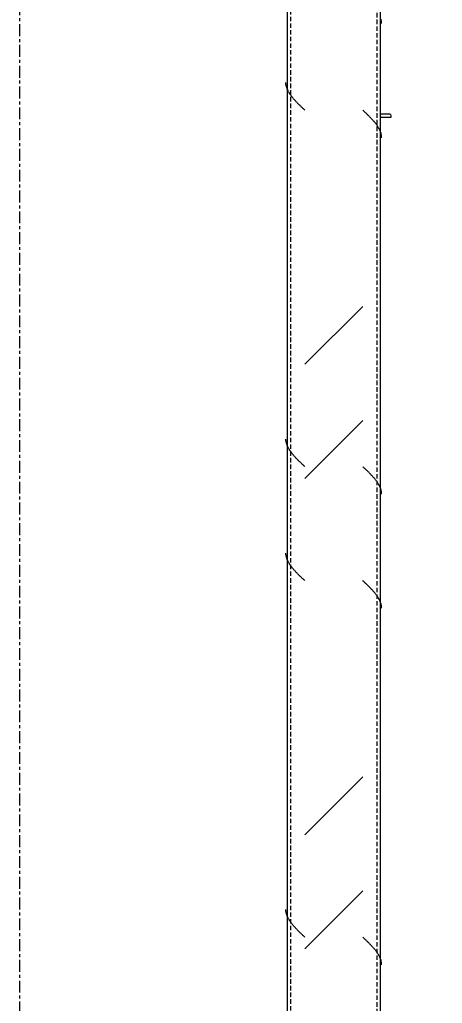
# Model space of a CAD drawing. Header units: centimetres. Extents: x -6111 to 13767, y -285 to 1600.
# Drawn here: x 84.1 to 129.2, y 146.8 to 251.9 of the extents above; entities that cross this region are included whole.
import ezdxf

# ---------------------------------------------------------------- set-up
doc = ezdxf.new("R2010")
doc.units = ezdxf.units.CM
doc.linetypes.add('Grid Line', pattern=[2.2225, 1.27, -0.3175, 0.3175, -0.3175])
doc.linetypes.add('Hidden', pattern=[0.714375, 0.47625, -0.238125])
for name, color, linetype, lineweight in [('A-ANNO-DIMS', 7, 'Continuous', 9), ('A-ANNO-DIMS-100', 7, 'Continuous', 9), ('S-BEAM', 7, 'Continuous', 9), ('S-COLS', 7, 'Continuous', 9), ('S-GRID', 7, 'Continuous', 9)]:
    doc.layers.add(name, color=color, linetype=linetype, lineweight=lineweight)
doc.styles.add('Century Gothic_1', font='GOTHIC.TTF', dxfattribs={"height": 15})
doc.dimstyles.new('FCA_N_Cotas_E100', dxfattribs={"dimscale": 30.48, "dimtxt": 15.662524, "dimasz": 0.492126, "dimexe": 0.656168, "dimexo": 0.656168, "dimgap": 0.032808, "dimtad": 1, "dimlfac": 0.01, "dimrnd": 0.01, "dimzin": 0, "dimdsep": 46, "dimtxsty": 'Century Gothic_1', "dimblk1": 'OBLIQUE', "dimblk2": 'OBLIQUE', "dimsah": 1, "dimcen": 0.09, "dimdle": 0.656168, "dimadec": 3, "dimazin": 2, "dimtfac": 1, "dimtdec": 4, "dimtix": 1, "dimtmove": 0, "dimatfit": 3, "dimfxl": 1, "dimtvp": 1, "dimtolj": 1, "dimtzin": 0, "dimarcsym": 2})

# ---------------------------------------------------------------- blocks, each defined once
blk = doc.blocks.new('FP_40-Elevación Eje 2')
at = {"layer": 'S-COLS'}
blk.add_line((-2182.82, 46.02), (-2182.82, 515.53), dxfattribs=at)
at = {"layer": 'S-COLS', "color": 9, "true_color": 0xc0c0c0}
for p, q in [((-2182.77, 251.92), (-2182.78, 251.97)), ((-2182.76, 251.87), (-2182.77, 251.92)), ((-2182.75, 251.83), (-2182.76, 251.87)), ((-2182.74, 251.78), (-2182.75, 251.83)), ((-2182.73, 251.73), (-2182.74, 251.78)), ((-2182.72, 251.69), (-2182.73, 251.73)), ((-2182.72, 251.64), (-2182.72, 251.69)), ((-2182.71, 251.59), (-2182.72, 251.64)), ((-2182.71, 251.55), (-2182.71, 251.59)), ((-2182.71, 251.5), (-2182.71, 251.55)), ((-2184.68, 242.21), (-2184.73, 242.25)), ((-2184.63, 242.16), (-2184.68, 242.21)), ((-2184.58, 242.11), (-2184.63, 242.16)), ((-2184.53, 242.07), (-2184.58, 242.11)), ((-2184.48, 242.02), (-2184.53, 242.07)), ((-2184.43, 241.97), (-2184.48, 242.02)), ((-2184.38, 241.93), (-2184.43, 241.97)), ((-2184.33, 241.88), (-2184.38, 241.93)), ((-2184.29, 241.83), (-2184.33, 241.88)), ((-2184.24, 241.79), (-2184.29, 241.83)), ((-2184.19, 241.74), (-2184.24, 241.79)), ((-2184.14, 241.69), (-2184.19, 241.74)), ((-2184.09, 241.65), (-2184.14, 241.69)), ((-2184.05, 241.6), (-2184.09, 241.65)), ((-2184, 241.55), (-2184.05, 241.6)), ((-2183.96, 241.51), (-2184, 241.55)), ((-2183.91, 241.46), (-2183.96, 241.51)), ((-2183.86, 241.41), (-2183.91, 241.46)), ((-2183.82, 241.37), (-2183.86, 241.41)), ((-2183.78, 241.32), (-2183.82, 241.37)), ((-2183.73, 241.27), (-2183.78, 241.32)), ((-2183.69, 241.23), (-2183.73, 241.27)), ((-2183.65, 241.18), (-2183.69, 241.23)), ((-2183.61, 241.13), (-2183.65, 241.18)), ((-2183.57, 241.09), (-2183.61, 241.13)), ((-2183.52, 241.04), (-2183.57, 241.09)), ((-2183.49, 240.99), (-2183.52, 241.04)), ((-2183.45, 240.95), (-2183.49, 240.99)), ((-2183.41, 240.9), (-2183.45, 240.95)), ((-2183.37, 240.85), (-2183.41, 240.9)), ((-2183.34, 240.81), (-2183.37, 240.85)), ((-2183.3, 240.76), (-2183.34, 240.81)), ((-2183.26, 240.71), (-2183.3, 240.76)), ((-2183.23, 240.67), (-2183.26, 240.71)), ((-2183.2, 240.62), (-2183.23, 240.67)), ((-2183.17, 240.57), (-2183.2, 240.62)), ((-2183.14, 240.52), (-2183.17, 240.57)), ((-2183.11, 240.48), (-2183.14, 240.52)), ((-2183.08, 240.43), (-2183.11, 240.48)), ((-2183.05, 240.38), (-2183.08, 240.43)), ((-2183.02, 240.34), (-2183.05, 240.38)), ((-2183, 240.29), (-2183.02, 240.34)), ((-2182.97, 240.24), (-2183, 240.29)), ((-2182.95, 240.2), (-2182.97, 240.24)), ((-2182.92, 240.15), (-2182.95, 240.2)), ((-2182.9, 240.1), (-2182.92, 240.15)), ((-2182.88, 240.06), (-2182.9, 240.1)), ((-2182.86, 240.01), (-2182.88, 240.06)), ((-2182.84, 239.96), (-2182.86, 240.01)), ((-2182.83, 239.92), (-2182.84, 239.96)), ((-2182.81, 239.87), (-2182.83, 239.92)), ((-2182.79, 239.82), (-2182.81, 239.87)), ((-2182.78, 239.78), (-2182.79, 239.82)), ((-2182.77, 239.73), (-2182.78, 239.78)), ((-2182.76, 239.68), (-2182.77, 239.73)), ((-2182.75, 239.64), (-2182.76, 239.68)), ((-2182.74, 239.59), (-2182.75, 239.64)), ((-2182.73, 239.54), (-2182.74, 239.59)), ((-2182.72, 239.5), (-2182.73, 239.54)), ((-2182.72, 239.45), (-2182.72, 239.5)), ((-2182.71, 239.4), (-2182.72, 239.45)), ((-2182.71, 239.36), (-2182.71, 239.4)), ((-2182.71, 239.31), (-2182.71, 239.36)), ((-2184.68, 204.11), (-2184.73, 204.15)), ((-2184.63, 204.06), (-2184.68, 204.11)), ((-2184.58, 204.01), (-2184.63, 204.06)), ((-2184.53, 203.97), (-2184.58, 204.01)), ((-2184.48, 203.92), (-2184.53, 203.97)), ((-2184.43, 203.87), (-2184.48, 203.92)), ((-2184.38, 203.83), (-2184.43, 203.87)), ((-2184.33, 203.78), (-2184.38, 203.83)), ((-2184.29, 203.73), (-2184.33, 203.78)), ((-2184.24, 203.69), (-2184.29, 203.73)), ((-2184.19, 203.64), (-2184.24, 203.69)), ((-2184.14, 203.59), (-2184.19, 203.64)), ((-2184.09, 203.55), (-2184.14, 203.59)), ((-2184.05, 203.5), (-2184.09, 203.55)), ((-2184, 203.45), (-2184.05, 203.5)), ((-2183.96, 203.41), (-2184, 203.45)), ((-2183.91, 203.36), (-2183.96, 203.41)), ((-2183.86, 203.31), (-2183.91, 203.36)), ((-2183.82, 203.27), (-2183.86, 203.31)), ((-2183.78, 203.22), (-2183.82, 203.27)), ((-2183.73, 203.17), (-2183.78, 203.22)), ((-2183.69, 203.13), (-2183.73, 203.17)), ((-2183.65, 203.08), (-2183.69, 203.13)), ((-2183.61, 203.03), (-2183.65, 203.08)), ((-2183.57, 202.99), (-2183.61, 203.03)), ((-2183.52, 202.94), (-2183.57, 202.99)), ((-2183.49, 202.89), (-2183.52, 202.94)), ((-2183.45, 202.85), (-2183.49, 202.89)), ((-2183.41, 202.8), (-2183.45, 202.85)), ((-2183.37, 202.75), (-2183.41, 202.8)), ((-2183.34, 202.71), (-2183.37, 202.75)), ((-2183.3, 202.66), (-2183.34, 202.71)), ((-2183.26, 202.61), (-2183.3, 202.66)), ((-2183.23, 202.57), (-2183.26, 202.61)), ((-2183.2, 202.52), (-2183.23, 202.57)), ((-2183.17, 202.47), (-2183.2, 202.52)), ((-2183.14, 202.42), (-2183.17, 202.47)), ((-2183.11, 202.38), (-2183.14, 202.42)), ((-2183.08, 202.33), (-2183.11, 202.38)), ((-2183.05, 202.28), (-2183.08, 202.33)), ((-2183.02, 202.24), (-2183.05, 202.28)), ((-2183, 202.19), (-2183.02, 202.24)), ((-2182.97, 202.14), (-2183, 202.19)), ((-2182.95, 202.1), (-2182.97, 202.14)), ((-2182.92, 202.05), (-2182.95, 202.1)), ((-2182.9, 202), (-2182.92, 202.05)), ((-2182.88, 201.96), (-2182.9, 202)), ((-2182.86, 201.91), (-2182.88, 201.96)), ((-2182.84, 201.86), (-2182.86, 201.91)), ((-2182.83, 201.82), (-2182.84, 201.86)), ((-2182.81, 201.77), (-2182.83, 201.82)), ((-2182.79, 201.72), (-2182.81, 201.77)), ((-2182.78, 201.68), (-2182.79, 201.72)), ((-2182.77, 201.63), (-2182.78, 201.68)), ((-2182.76, 201.58), (-2182.77, 201.63)), ((-2182.75, 201.54), (-2182.76, 201.58)), ((-2182.74, 201.49), (-2182.75, 201.54)), ((-2182.73, 201.44), (-2182.74, 201.49)), ((-2182.72, 201.4), (-2182.73, 201.44)), ((-2182.72, 201.35), (-2182.72, 201.4)), ((-2182.71, 201.3), (-2182.72, 201.35)), ((-2182.71, 201.26), (-2182.71, 201.3)), ((-2182.71, 201.21), (-2182.71, 201.26)), ((-2184.68, 191.92), (-2184.73, 191.97)), ((-2184.63, 191.87), (-2184.68, 191.92)), ((-2184.58, 191.83), (-2184.63, 191.87)), ((-2184.53, 191.78), (-2184.58, 191.83)), ((-2184.48, 191.73), (-2184.53, 191.78)), ((-2184.43, 191.68), (-2184.48, 191.73)), ((-2184.38, 191.64), (-2184.43, 191.68)), ((-2184.33, 191.59), (-2184.38, 191.64)), ((-2184.29, 191.54), (-2184.33, 191.59)), ((-2184.24, 191.5), (-2184.29, 191.54)), ((-2184.19, 191.45), (-2184.24, 191.5)), ((-2184.14, 191.4), (-2184.19, 191.45)), ((-2184.09, 191.36), (-2184.14, 191.4)), ((-2184.05, 191.31), (-2184.09, 191.36)), ((-2184, 191.26), (-2184.05, 191.31)), ((-2183.96, 191.22), (-2184, 191.26)), ((-2183.91, 191.17), (-2183.96, 191.22)), ((-2183.86, 191.12), (-2183.91, 191.17)), ((-2183.82, 191.08), (-2183.86, 191.12)), ((-2183.78, 191.03), (-2183.82, 191.08)), ((-2183.73, 190.98), (-2183.78, 191.03)), ((-2183.69, 190.94), (-2183.73, 190.98)), ((-2183.65, 190.89), (-2183.69, 190.94)), ((-2183.61, 190.84), (-2183.65, 190.89)), ((-2183.57, 190.8), (-2183.61, 190.84)), ((-2183.52, 190.75), (-2183.57, 190.8)), ((-2183.49, 190.7), (-2183.52, 190.75)), ((-2183.45, 190.66), (-2183.49, 190.7)), ((-2183.41, 190.61), (-2183.45, 190.66)), ((-2183.37, 190.56), (-2183.41, 190.61)), ((-2183.34, 190.52), (-2183.37, 190.56)), ((-2183.3, 190.47), (-2183.34, 190.52)), ((-2183.26, 190.42), (-2183.3, 190.47)), ((-2183.23, 190.38), (-2183.26, 190.42)), ((-2183.2, 190.33), (-2183.23, 190.38)), ((-2183.17, 190.28), (-2183.2, 190.33)), ((-2183.14, 190.24), (-2183.17, 190.28)), ((-2183.11, 190.19), (-2183.14, 190.24)), ((-2183.08, 190.14), (-2183.11, 190.19)), ((-2183.05, 190.1), (-2183.08, 190.14)), ((-2183.02, 190.05), (-2183.05, 190.1)), ((-2183, 190), (-2183.02, 190.05)), ((-2182.97, 189.95), (-2183, 190)), ((-2182.95, 189.91), (-2182.97, 189.95)), ((-2182.92, 189.86), (-2182.95, 189.91)), ((-2182.9, 189.81), (-2182.92, 189.86)), ((-2182.88, 189.77), (-2182.9, 189.81)), ((-2182.86, 189.72), (-2182.88, 189.77)), ((-2182.84, 189.67), (-2182.86, 189.72)), ((-2182.83, 189.63), (-2182.84, 189.67)), ((-2182.81, 189.58), (-2182.83, 189.63)), ((-2182.79, 189.53), (-2182.81, 189.58)), ((-2182.78, 189.49), (-2182.79, 189.53)), ((-2182.77, 189.44), (-2182.78, 189.49)), ((-2182.76, 189.39), (-2182.77, 189.44)), ((-2182.75, 189.35), (-2182.76, 189.39)), ((-2182.74, 189.3), (-2182.75, 189.35)), ((-2182.73, 189.25), (-2182.74, 189.3)), ((-2182.72, 189.21), (-2182.73, 189.25)), ((-2182.72, 189.16), (-2182.72, 189.21)), ((-2182.71, 189.11), (-2182.72, 189.16)), ((-2182.71, 189.07), (-2182.71, 189.11)), ((-2182.71, 189.02), (-2182.71, 189.07)), ((-2184.68, 153.82), (-2184.73, 153.87)), ((-2184.63, 153.77), (-2184.68, 153.82)), ((-2184.58, 153.73), (-2184.63, 153.77)), ((-2184.53, 153.68), (-2184.58, 153.73)), ((-2184.48, 153.63), (-2184.53, 153.68)), ((-2184.43, 153.58), (-2184.48, 153.63)), ((-2184.38, 153.54), (-2184.43, 153.58)), ((-2184.33, 153.49), (-2184.38, 153.54)), ((-2184.29, 153.44), (-2184.33, 153.49)), ((-2184.24, 153.4), (-2184.29, 153.44)), ((-2184.19, 153.35), (-2184.24, 153.4)), ((-2184.14, 153.3), (-2184.19, 153.35)), ((-2184.09, 153.26), (-2184.14, 153.3)), ((-2184.05, 153.21), (-2184.09, 153.26)), ((-2184, 153.16), (-2184.05, 153.21)), ((-2183.96, 153.12), (-2184, 153.16)), ((-2183.91, 153.07), (-2183.96, 153.12)), ((-2183.86, 153.02), (-2183.91, 153.07)), ((-2183.82, 152.98), (-2183.86, 153.02)), ((-2183.78, 152.93), (-2183.82, 152.98)), ((-2183.73, 152.88), (-2183.78, 152.93)), ((-2183.69, 152.84), (-2183.73, 152.88)), ((-2183.65, 152.79), (-2183.69, 152.84)), ((-2183.61, 152.74), (-2183.65, 152.79)), ((-2183.57, 152.7), (-2183.61, 152.74)), ((-2183.52, 152.65), (-2183.57, 152.7)), ((-2183.49, 152.6), (-2183.52, 152.65)), ((-2183.45, 152.56), (-2183.49, 152.6)), ((-2183.41, 152.51), (-2183.45, 152.56)), ((-2183.37, 152.46), (-2183.41, 152.51)), ((-2183.34, 152.42), (-2183.37, 152.46)), ((-2183.3, 152.37), (-2183.34, 152.42)), ((-2183.26, 152.32), (-2183.3, 152.37)), ((-2183.23, 152.28), (-2183.26, 152.32)), ((-2183.2, 152.23), (-2183.23, 152.28)), ((-2183.17, 152.18), (-2183.2, 152.23)), ((-2183.14, 152.14), (-2183.17, 152.18)), ((-2183.11, 152.09), (-2183.14, 152.14)), ((-2183.08, 152.04), (-2183.11, 152.09)), ((-2183.05, 152), (-2183.08, 152.04)), ((-2183.02, 151.95), (-2183.05, 152)), ((-2183, 151.9), (-2183.02, 151.95)), ((-2182.97, 151.85), (-2183, 151.9)), ((-2182.95, 151.81), (-2182.97, 151.85)), ((-2182.92, 151.76), (-2182.95, 151.81)), ((-2182.9, 151.71), (-2182.92, 151.76)), ((-2182.88, 151.67), (-2182.9, 151.71)), ((-2182.86, 151.62), (-2182.88, 151.67)), ((-2182.84, 151.57), (-2182.86, 151.62)), ((-2182.83, 151.53), (-2182.84, 151.57)), ((-2182.81, 151.48), (-2182.83, 151.53)), ((-2182.79, 151.43), (-2182.81, 151.48)), ((-2182.78, 151.39), (-2182.79, 151.43)), ((-2182.77, 151.34), (-2182.78, 151.39)), ((-2182.76, 151.29), (-2182.77, 151.34)), ((-2182.75, 151.25), (-2182.76, 151.29)), ((-2182.74, 151.2), (-2182.75, 151.25)), ((-2182.73, 151.15), (-2182.74, 151.2)), ((-2182.72, 151.11), (-2182.73, 151.15)), ((-2182.72, 151.06), (-2182.72, 151.11)), ((-2182.71, 151.01), (-2182.72, 151.06)), ((-2182.71, 150.97), (-2182.71, 151.01)), ((-2182.71, 150.92), (-2182.71, 150.97))]:
    blk.add_line(p, q, dxfattribs=at)
blk = doc.blocks.new('FP_41-Elevación Eje 2')
at = {"layer": 'S-COLS'}
blk.add_line((-2192.82, 515.53), (-2192.82, 46.02), dxfattribs=at)
at = {"layer": 'S-COLS', "color": 9, "true_color": 0xc0c0c0}
for p, q in [((-2192.94, 245.15), (-2192.94, 245.2)), ((-2192.93, 245.11), (-2192.94, 245.15)), ((-2192.93, 245.06), (-2192.93, 245.11)), ((-2192.93, 245.01), (-2192.93, 245.06)), ((-2192.92, 244.97), (-2192.93, 245.01)), ((-2192.91, 244.92), (-2192.92, 244.97)), ((-2192.9, 244.87), (-2192.91, 244.92)), ((-2192.89, 244.83), (-2192.9, 244.87)), ((-2192.88, 244.78), (-2192.89, 244.83)), ((-2192.87, 244.73), (-2192.88, 244.78)), ((-2192.85, 244.69), (-2192.87, 244.73)), ((-2192.84, 244.64), (-2192.85, 244.69)), ((-2192.82, 244.59), (-2192.84, 244.64)), ((-2192.8, 244.55), (-2192.82, 244.59)), ((-2192.79, 244.5), (-2192.8, 244.55)), ((-2192.77, 244.45), (-2192.79, 244.5)), ((-2192.75, 244.41), (-2192.77, 244.45)), ((-2192.72, 244.36), (-2192.75, 244.41)), ((-2192.7, 244.31), (-2192.72, 244.36)), ((-2192.68, 244.27), (-2192.7, 244.31)), ((-2192.65, 244.22), (-2192.68, 244.27)), ((-2192.63, 244.17), (-2192.65, 244.22)), ((-2192.6, 244.13), (-2192.63, 244.17)), ((-2192.57, 244.08), (-2192.6, 244.13)), ((-2192.54, 244.03), (-2192.57, 244.08)), ((-2192.51, 243.98), (-2192.54, 244.03)), ((-2192.48, 243.94), (-2192.51, 243.98)), ((-2192.45, 243.89), (-2192.48, 243.94)), ((-2192.42, 243.84), (-2192.45, 243.89)), ((-2192.38, 243.8), (-2192.42, 243.84)), ((-2192.35, 243.75), (-2192.38, 243.8)), ((-2192.31, 243.7), (-2192.35, 243.75)), ((-2192.28, 243.66), (-2192.31, 243.7)), ((-2192.24, 243.61), (-2192.28, 243.66)), ((-2192.2, 243.56), (-2192.24, 243.61)), ((-2192.16, 243.52), (-2192.2, 243.56)), ((-2192.12, 243.47), (-2192.16, 243.52)), ((-2192.08, 243.42), (-2192.12, 243.47)), ((-2192.04, 243.38), (-2192.08, 243.42)), ((-2192, 243.33), (-2192.04, 243.38)), ((-2191.96, 243.28), (-2192, 243.33)), ((-2191.92, 243.24), (-2191.96, 243.28)), ((-2191.87, 243.19), (-2191.92, 243.24)), ((-2191.83, 243.14), (-2191.87, 243.19)), ((-2191.78, 243.1), (-2191.83, 243.14)), ((-2191.74, 243.05), (-2191.78, 243.1)), ((-2191.69, 243), (-2191.74, 243.05)), ((-2191.65, 242.96), (-2191.69, 243)), ((-2191.6, 242.91), (-2191.65, 242.96)), ((-2191.55, 242.86), (-2191.6, 242.91)), ((-2191.51, 242.82), (-2191.55, 242.86)), ((-2191.46, 242.77), (-2191.51, 242.82)), ((-2191.41, 242.72), (-2191.46, 242.77)), ((-2191.36, 242.68), (-2191.41, 242.72)), ((-2191.31, 242.63), (-2191.36, 242.68)), ((-2191.26, 242.58), (-2191.31, 242.63)), ((-2191.22, 242.54), (-2191.26, 242.58)), ((-2191.17, 242.49), (-2191.22, 242.54)), ((-2191.12, 242.44), (-2191.17, 242.49)), ((-2191.07, 242.4), (-2191.12, 242.44)), ((-2191.02, 242.35), (-2191.07, 242.4)), ((-2190.97, 242.3), (-2191.02, 242.35)), ((-2190.92, 242.25), (-2190.97, 242.3)), ((-2192.94, 207.05), (-2192.94, 207.1)), ((-2192.93, 207.01), (-2192.94, 207.05)), ((-2192.93, 206.96), (-2192.93, 207.01)), ((-2192.93, 206.91), (-2192.93, 206.96)), ((-2192.92, 206.87), (-2192.93, 206.91)), ((-2192.91, 206.82), (-2192.92, 206.87)), ((-2192.9, 206.77), (-2192.91, 206.82)), ((-2192.89, 206.73), (-2192.9, 206.77)), ((-2192.88, 206.68), (-2192.89, 206.73)), ((-2192.87, 206.63), (-2192.88, 206.68)), ((-2192.85, 206.59), (-2192.87, 206.63)), ((-2192.84, 206.54), (-2192.85, 206.59)), ((-2192.82, 206.49), (-2192.84, 206.54)), ((-2192.8, 206.45), (-2192.82, 206.49)), ((-2192.79, 206.4), (-2192.8, 206.45)), ((-2192.77, 206.35), (-2192.79, 206.4)), ((-2192.75, 206.31), (-2192.77, 206.35)), ((-2192.72, 206.26), (-2192.75, 206.31)), ((-2192.7, 206.21), (-2192.72, 206.26)), ((-2192.68, 206.17), (-2192.7, 206.21)), ((-2192.65, 206.12), (-2192.68, 206.17)), ((-2192.63, 206.07), (-2192.65, 206.12)), ((-2192.6, 206.03), (-2192.63, 206.07)), ((-2192.57, 205.98), (-2192.6, 206.03)), ((-2192.54, 205.93), (-2192.57, 205.98)), ((-2192.51, 205.88), (-2192.54, 205.93)), ((-2192.48, 205.84), (-2192.51, 205.88)), ((-2192.45, 205.79), (-2192.48, 205.84)), ((-2192.42, 205.74), (-2192.45, 205.79)), ((-2192.38, 205.7), (-2192.42, 205.74)), ((-2192.35, 205.65), (-2192.38, 205.7)), ((-2192.31, 205.6), (-2192.35, 205.65)), ((-2192.28, 205.56), (-2192.31, 205.6)), ((-2192.24, 205.51), (-2192.28, 205.56)), ((-2192.2, 205.46), (-2192.24, 205.51)), ((-2192.16, 205.42), (-2192.2, 205.46)), ((-2192.12, 205.37), (-2192.16, 205.42)), ((-2192.08, 205.32), (-2192.12, 205.37)), ((-2192.04, 205.28), (-2192.08, 205.32)), ((-2192, 205.23), (-2192.04, 205.28)), ((-2191.96, 205.18), (-2192, 205.23)), ((-2191.92, 205.14), (-2191.96, 205.18)), ((-2191.87, 205.09), (-2191.92, 205.14)), ((-2191.83, 205.04), (-2191.87, 205.09)), ((-2191.78, 205), (-2191.83, 205.04)), ((-2191.74, 204.95), (-2191.78, 205)), ((-2191.69, 204.9), (-2191.74, 204.95)), ((-2191.65, 204.86), (-2191.69, 204.9)), ((-2191.6, 204.81), (-2191.65, 204.86)), ((-2191.55, 204.76), (-2191.6, 204.81)), ((-2191.51, 204.72), (-2191.55, 204.76)), ((-2191.46, 204.67), (-2191.51, 204.72)), ((-2191.41, 204.62), (-2191.46, 204.67)), ((-2191.36, 204.58), (-2191.41, 204.62)), ((-2191.31, 204.53), (-2191.36, 204.58)), ((-2191.26, 204.48), (-2191.31, 204.53)), ((-2191.22, 204.44), (-2191.26, 204.48)), ((-2191.17, 204.39), (-2191.22, 204.44)), ((-2191.12, 204.34), (-2191.17, 204.39)), ((-2191.07, 204.3), (-2191.12, 204.34)), ((-2191.02, 204.25), (-2191.07, 204.3)), ((-2190.97, 204.2), (-2191.02, 204.25)), ((-2190.92, 204.15), (-2190.97, 204.2)), ((-2192.94, 194.86), (-2192.94, 194.91)), ((-2192.93, 194.82), (-2192.94, 194.86)), ((-2192.93, 194.77), (-2192.93, 194.82)), ((-2192.93, 194.72), (-2192.93, 194.77)), ((-2192.92, 194.68), (-2192.93, 194.72)), ((-2192.91, 194.63), (-2192.92, 194.68)), ((-2192.9, 194.58), (-2192.91, 194.63)), ((-2192.89, 194.54), (-2192.9, 194.58)), ((-2192.88, 194.49), (-2192.89, 194.54)), ((-2192.87, 194.44), (-2192.88, 194.49)), ((-2192.85, 194.4), (-2192.87, 194.44)), ((-2192.84, 194.35), (-2192.85, 194.4)), ((-2192.82, 194.3), (-2192.84, 194.35)), ((-2192.8, 194.26), (-2192.82, 194.3)), ((-2192.79, 194.21), (-2192.8, 194.26)), ((-2192.77, 194.16), (-2192.79, 194.21)), ((-2192.75, 194.12), (-2192.77, 194.16)), ((-2192.72, 194.07), (-2192.75, 194.12)), ((-2192.7, 194.02), (-2192.72, 194.07)), ((-2192.68, 193.98), (-2192.7, 194.02)), ((-2192.65, 193.93), (-2192.68, 193.98)), ((-2192.63, 193.88), (-2192.65, 193.93)), ((-2192.6, 193.84), (-2192.63, 193.88)), ((-2192.57, 193.79), (-2192.6, 193.84)), ((-2192.54, 193.74), (-2192.57, 193.79)), ((-2192.51, 193.7), (-2192.54, 193.74)), ((-2192.48, 193.65), (-2192.51, 193.7)), ((-2192.45, 193.6), (-2192.48, 193.65)), ((-2192.42, 193.56), (-2192.45, 193.6)), ((-2192.38, 193.51), (-2192.42, 193.56)), ((-2192.35, 193.46), (-2192.38, 193.51)), ((-2192.31, 193.41), (-2192.35, 193.46)), ((-2192.28, 193.37), (-2192.31, 193.41)), ((-2192.24, 193.32), (-2192.28, 193.37)), ((-2192.2, 193.27), (-2192.24, 193.32)), ((-2192.16, 193.23), (-2192.2, 193.27)), ((-2192.12, 193.18), (-2192.16, 193.23)), ((-2192.08, 193.13), (-2192.12, 193.18)), ((-2192.04, 193.09), (-2192.08, 193.13)), ((-2192, 193.04), (-2192.04, 193.09)), ((-2191.96, 192.99), (-2192, 193.04)), ((-2191.92, 192.95), (-2191.96, 192.99)), ((-2191.87, 192.9), (-2191.92, 192.95)), ((-2191.83, 192.85), (-2191.87, 192.9)), ((-2191.78, 192.81), (-2191.83, 192.85)), ((-2191.74, 192.76), (-2191.78, 192.81)), ((-2191.69, 192.71), (-2191.74, 192.76)), ((-2191.65, 192.67), (-2191.69, 192.71)), ((-2191.6, 192.62), (-2191.65, 192.67)), ((-2191.55, 192.57), (-2191.6, 192.62)), ((-2191.51, 192.53), (-2191.55, 192.57)), ((-2191.46, 192.48), (-2191.51, 192.53)), ((-2191.41, 192.43), (-2191.46, 192.48)), ((-2191.36, 192.39), (-2191.41, 192.43)), ((-2191.31, 192.34), (-2191.36, 192.39)), ((-2191.26, 192.29), (-2191.31, 192.34)), ((-2191.22, 192.25), (-2191.26, 192.29)), ((-2191.17, 192.2), (-2191.22, 192.25)), ((-2191.12, 192.15), (-2191.17, 192.2)), ((-2191.07, 192.11), (-2191.12, 192.15)), ((-2191.02, 192.06), (-2191.07, 192.11)), ((-2190.97, 192.01), (-2191.02, 192.06)), ((-2190.92, 191.97), (-2190.97, 192.01)), ((-2192.94, 156.76), (-2192.94, 156.81)), ((-2192.93, 156.72), (-2192.94, 156.76)), ((-2192.93, 156.67), (-2192.93, 156.72)), ((-2192.93, 156.62), (-2192.93, 156.67)), ((-2192.92, 156.58), (-2192.93, 156.62)), ((-2192.91, 156.53), (-2192.92, 156.58)), ((-2192.9, 156.48), (-2192.91, 156.53)), ((-2192.89, 156.44), (-2192.9, 156.48)), ((-2192.88, 156.39), (-2192.89, 156.44)), ((-2192.87, 156.34), (-2192.88, 156.39)), ((-2192.85, 156.3), (-2192.87, 156.34)), ((-2192.84, 156.25), (-2192.85, 156.3)), ((-2192.82, 156.2), (-2192.84, 156.25)), ((-2192.8, 156.16), (-2192.82, 156.2)), ((-2192.79, 156.11), (-2192.8, 156.16)), ((-2192.77, 156.06), (-2192.79, 156.11)), ((-2192.75, 156.02), (-2192.77, 156.06)), ((-2192.72, 155.97), (-2192.75, 156.02)), ((-2192.7, 155.92), (-2192.72, 155.97)), ((-2192.68, 155.88), (-2192.7, 155.92)), ((-2192.65, 155.83), (-2192.68, 155.88)), ((-2192.63, 155.78), (-2192.65, 155.83)), ((-2192.6, 155.74), (-2192.63, 155.78)), ((-2192.57, 155.69), (-2192.6, 155.74)), ((-2192.54, 155.64), (-2192.57, 155.69)), ((-2192.51, 155.6), (-2192.54, 155.64)), ((-2192.48, 155.55), (-2192.51, 155.6)), ((-2192.45, 155.5), (-2192.48, 155.55)), ((-2192.42, 155.46), (-2192.45, 155.5)), ((-2192.38, 155.41), (-2192.42, 155.46)), ((-2192.35, 155.36), (-2192.38, 155.41)), ((-2192.31, 155.31), (-2192.35, 155.36)), ((-2192.28, 155.27), (-2192.31, 155.31)), ((-2192.24, 155.22), (-2192.28, 155.27)), ((-2192.2, 155.17), (-2192.24, 155.22)), ((-2192.16, 155.13), (-2192.2, 155.17)), ((-2192.12, 155.08), (-2192.16, 155.13)), ((-2192.08, 155.03), (-2192.12, 155.08)), ((-2192.04, 154.99), (-2192.08, 155.03)), ((-2192, 154.94), (-2192.04, 154.99)), ((-2191.96, 154.89), (-2192, 154.94)), ((-2191.92, 154.85), (-2191.96, 154.89)), ((-2191.87, 154.8), (-2191.92, 154.85)), ((-2191.83, 154.75), (-2191.87, 154.8)), ((-2191.78, 154.71), (-2191.83, 154.75)), ((-2191.74, 154.66), (-2191.78, 154.71)), ((-2191.69, 154.61), (-2191.74, 154.66)), ((-2191.65, 154.57), (-2191.69, 154.61)), ((-2191.6, 154.52), (-2191.65, 154.57)), ((-2191.55, 154.47), (-2191.6, 154.52)), ((-2191.51, 154.43), (-2191.55, 154.47)), ((-2191.46, 154.38), (-2191.51, 154.43)), ((-2191.41, 154.33), (-2191.46, 154.38)), ((-2191.36, 154.29), (-2191.41, 154.33)), ((-2191.31, 154.24), (-2191.36, 154.29)), ((-2191.26, 154.19), (-2191.31, 154.24)), ((-2191.22, 154.15), (-2191.26, 154.19)), ((-2191.17, 154.1), (-2191.22, 154.15)), ((-2191.12, 154.05), (-2191.17, 154.1)), ((-2191.07, 154.01), (-2191.12, 154.05)), ((-2191.02, 153.96), (-2191.07, 154.01)), ((-2190.97, 153.91), (-2191.02, 153.96)), ((-2190.92, 153.87), (-2190.97, 153.91))]:
    blk.add_line(p, q, dxfattribs=at)
blk = doc.blocks.new('HSS Rectangular-Column - 100 x 100 mm-1472442-Elevación Eje 2')
at = {"layer": 'S-COLS', "true_color": 0xc0c0c0}
h = blk.add_hatch(dxfattribs=at)
h.set_pattern_fill('FP_2', color=9, style=0, pattern_type=2)
h.set_pattern_definition([(45, (0, 0), (-25.1447, 25.1447), []), (45, (0, 38.1), (-25.1447, 25.1447), [])])
h.paths.add_polyline_path([(-2184.73, 46.02), (-2184.73, 515.53), (-2190.92, 515.53), (-2190.92, 46.02)])
at = {"layer": 'S-COLS', "linetype": 'Hidden'}
for p, q in [((-2192.42, 46.02), (-2192.42, 515.53)), ((-2183.22, 515.53), (-2183.22, 46.02))]:
    blk.add_line(p, q, dxfattribs=at)
at = {"layer": 'S-COLS'}
for name in ['FP_41-Elevación Eje 2', 'FP_40-Elevación Eje 2']:
    blk.add_blockref(name, (0, 0), dxfattribs=at)
blk = doc.blocks.new('M_L Equal Angles - 25 x 25 mm-1473167-Elevación Eje 2')
at = {"layer": 'S-BEAM'}
for p, q in [((-2181.84, 241.82), (-2182.82, 241.82)), ((-2182.82, 241.5), (-2181.68, 241.5)), ((-2181.68, 241.5), (-2181.68, 241.66))]:
    blk.add_line(p, q, dxfattribs=at)
blk.add_arc((-2181.84, 241.66), 0.159, 0, 90, dxfattribs=at)
blk = doc.blocks.new('DIMBLOCK14-Elevación Eje 2')
at = {"layer": 'A-ANNO-DIMS-100', "lineweight": 35}
for p, q in [((190.49, 512.77), (182.99, 520.27)), ((190.49, 512.77), (197.99, 505.27)), ((190.49, 94), (182.99, 101.5)), ((190.49, 94), (197.99, 86.5))]:
    blk.add_line(p, q, dxfattribs=at)
at = {"layer": 'A-ANNO-DIMS-100'}
for p, q in [((190.49, 512.77), (137.61, 512.77)), ((190.49, 512.77), (190.49, 94)), ((190.49, 512.77), (210.49, 512.77)), ((190.49, 94), (181.1, 94)), ((190.49, 94), (210.49, 94))]:
    blk.add_line(p, q, dxfattribs=at)
at = {"layer": 'A-ANNO-DIMS-100', "color": 0, "insert": (170.26, 283), "char_height": 15, "width": 48.9267, "attachment_point": 1, "rotation": 90, "line_spacing_factor": 0.984502, "style": 'Century Gothic_1'}
blk.add_mtext('4.19', dxfattribs=at)
blk = doc.blocks.new('_Oblique')
at = {"color": 0, "linetype": 'ByBlock', "lineweight": -2}
blk.add_line((-0.5, -0.5), (0.5, 0.5), dxfattribs=at)

msp = doc.modelspace()

# ---------------------------------------------------------------- linework, layer by layer
at = {"layer": 'S-GRID', "color": 253, "linetype": 'Grid Line', "true_color": 0xaaaaaa}
msp.add_line((84.057, -138.768), (84.057, 1331.674), dxfattribs=at)

# ---------------------------------------------------------------- block references
at = {"layer": 'S-BEAM'}
msp.add_blockref('M_L Equal Angles - 25 x 25 mm-1473167-Elevación Eje 2', (2305.433, 0), dxfattribs=at)
at = {"layer": 'S-COLS'}
msp.add_blockref('HSS Rectangular-Column - 100 x 100 mm-1472442-Elevación Eje 2', (2305.433, 0), dxfattribs=at)

# ---------------------------------------------------------------- dimensions: what is measured, and where the dimension line sits
at = {"layer": 'A-ANNO-DIMS'}
dim = msp.add_linear_dim(base=(190.491, 94), p1=(117.615, 512.77), p2=(201.098, 94), angle=90, dimstyle='FCA_N_Cotas_E100', override={"dimpost": '<>', "dimfxl": 427.01069}, dxfattribs=at)
dim.commit()
dim.dimension.update_dxf_attribs({"geometry": 'DIMBLOCK14-Elevación Eje 2', "text_midpoint": (181.614, 303.385)})

doc.saveas('drawing.dxf')
